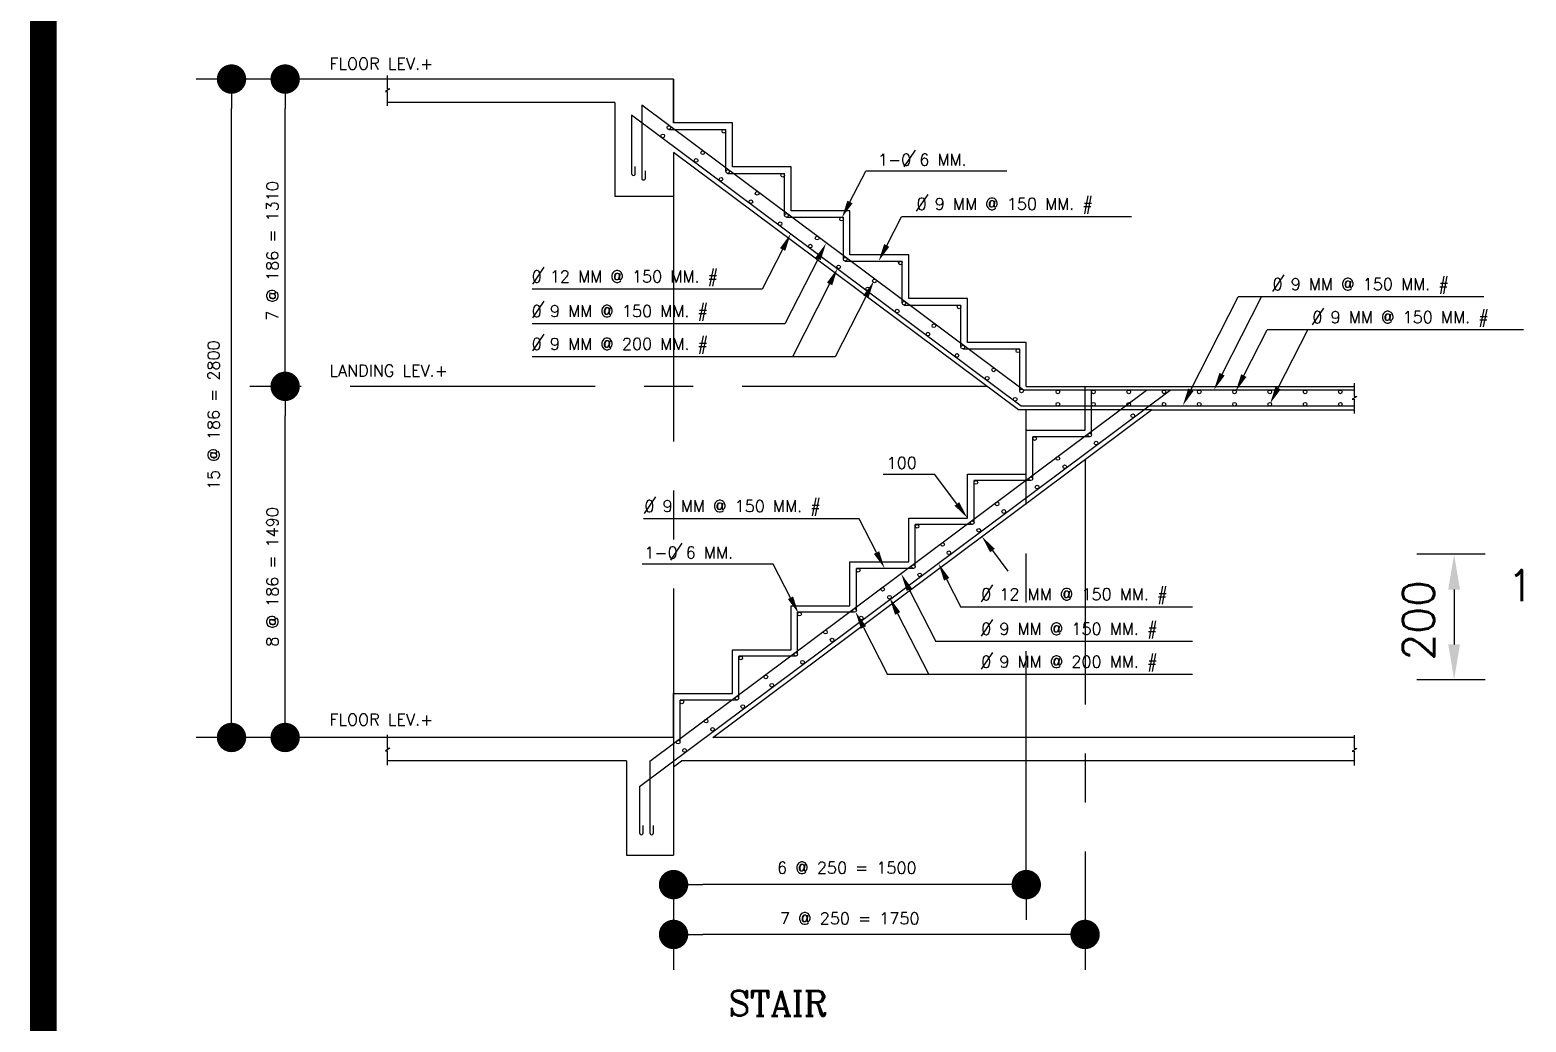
# Model space of a CAD drawing. Header units: inches. Extents: x -2548 to -2391, y 2200 to 2352.
# Drawn here: x -2472.61 to -2464.97, y 2333.39 to 2338.46 of the extents above; entities that cross this region are included whole.
import ezdxf

# ---------------------------------------------------------------- set-up
doc = ezdxf.new("R2010")
doc.units = ezdxf.units.IN
doc.header["$MEASUREMENT"] = 0
doc.linetypes.add('CENTER', pattern=[2, 1.25, -0.25, 0.25, -0.25])
for name, color, linetype in [('2', 2, 'Continuous'), ('3', 3, 'Continuous'), ('4', 4, 'Continuous'), ('COL', 5, 'Continuous'), ('DIMTXT', 4, 'Continuous'), ('GRIDLINE', 9, 'CENTER'), ('LIS', 151, 'Continuous'), ('VT', 3, 'Continuous'), ('WALL', 4, 'Continuous')]:
    doc.layers.add(name, color=color, linetype=linetype)
doc.styles.add('ROMANC', font='romanc', dxfattribs={"height": 0.4})
doc.styles.add('ROMANS', font='romans', dxfattribs={"height": 0.1})
doc.dimstyles.new('UNNAMED', dxfattribs={"dimtxt": 0.18, "dimasz": 0.15, "dimexe": 0.18, "dimexo": 0.0625, "dimgap": 0.09, "dimtad": 0, "dimtih": 1, "dimtoh": 1, "dimdec": 4, "dimzin": 0, "dimdsep": 46, "dimtxsty": 'ROMANS', "dimblk": 'DOT', "dimcen": 0.09, "dimclrd": 8, "dimclre": 8, "dimclrt": 4, "dimadec": 0, "dimazin": 0, "dimtfac": 1, "dimtdec": 4, "dimtofl": 0, "dimtmove": 2, "dimatfit": 3, "dimldrblk": 'DOT', "dimfxl": 1, "dimtolj": 1, "dimtzin": 0, "dimarcsym": 0})

# ---------------------------------------------------------------- blocks, each defined once
blk = doc.blocks.new('DOT')
at = {"color": 0, "linetype": 'ByBlock'}
blk.add_line((-0.5, 0), (-1, 0), dxfattribs=at)
at = {"color": 0, "linetype": 'ByBlock', "const_width": 0.5}
blk.add_lwpolyline([(-0.25, 0, 1), (0.25, 0, 1)], format="xyb", close=True, dxfattribs=at)
blk = doc.blocks.new('*D505')
at = {"layer": 'DEFPOINTS', "color": 0, "transparency": 16777216}
for p in [(-2471.3072, 2336.6362), (-2471.216, 2336.6362), (-2471.216, 2334.8443)]:
    blk.add_point(p, dxfattribs=at)
at = {"layer": 'DIMTXT', "color": 8, "lineweight": -2, "transparency": 16777216}
for p, q in [((-2471.2785, 2336.6362), (-2471.4872, 2336.6362)), ((-2471.3072, 2334.9943), (-2471.3072, 2336.4862)), ((-2471.2785, 2334.8443), (-2471.4872, 2334.8443))]:
    blk.add_line(p, q, dxfattribs=at)
at = {"layer": 'DIMTXT', "color": 8, "lineweight": -2, "transparency": 16777216, "xscale": 0.15, "yscale": 0.15, "zscale": 0.15}
for p, rotation in [((-2471.3072, 2336.6362), 90), ((-2471.3072, 2334.8443), 270)]:
    blk.add_blockref('DOT', p, dxfattribs=dict(at, rotation=rotation))
blk = doc.blocks.new('_DOT')
at = {"color": 0, "linetype": 'ByBlock'}
blk.add_line((-0.35, 0), (-1, 0), dxfattribs=at)
at = {"color": 0, "linetype": 'ByBlock', "const_width": 0.35}
blk.add_lwpolyline([(-0.175, 0, 1), (0.175, 0, 1)], format="xyb", close=True, dxfattribs=at)
blk = doc.blocks.new('*D506')
at = {"layer": 'DEFPOINTS', "color": 0, "transparency": 16777216}
for p in [(-2471.5809, 2338.2043), (-2471.4897, 2338.2043), (-2471.4897, 2334.8443)]:
    blk.add_point(p, dxfattribs=at)
at = {"layer": 'DIMTXT', "color": 8, "lineweight": -2, "transparency": 16777216}
for p, q in [((-2471.5522, 2338.2043), (-2471.7609, 2338.2043)), ((-2471.5809, 2334.9943), (-2471.5809, 2338.0543)), ((-2471.5522, 2334.8443), (-2471.7609, 2334.8443))]:
    blk.add_line(p, q, dxfattribs=at)
at = {"layer": 'DIMTXT', "color": 8, "lineweight": -2, "transparency": 16777216, "xscale": 0.15, "yscale": 0.15, "zscale": 0.15}
for p, rotation in [((-2471.5809, 2338.2043), 90), ((-2471.5809, 2334.8443), 270)]:
    blk.add_blockref('DOT', p, dxfattribs=dict(at, rotation=rotation))
blk = doc.blocks.new('*D507')
at = {"layer": 'DEFPOINTS', "color": 0, "transparency": 16777216}
for p in [(-2471.3072, 2338.2043), (-2471.216, 2338.2043), (-2471.216, 2336.6362)]:
    blk.add_point(p, dxfattribs=at)
at = {"layer": 'DIMTXT', "color": 8, "lineweight": -2, "transparency": 16777216}
for p, q in [((-2471.2785, 2338.2043), (-2471.4872, 2338.2043)), ((-2471.3072, 2336.7862), (-2471.3072, 2338.0543)), ((-2471.2785, 2336.6362), (-2471.4872, 2336.6362))]:
    blk.add_line(p, q, dxfattribs=at)
at = {"layer": 'DIMTXT', "color": 8, "lineweight": -2, "transparency": 16777216, "xscale": 0.15, "yscale": 0.15, "zscale": 0.15}
for p, rotation in [((-2471.3072, 2338.2043), 90), ((-2471.3072, 2336.6362), 270)]:
    blk.add_blockref('DOT', p, dxfattribs=dict(at, rotation=rotation))
blk = doc.blocks.new('*D508')
at = {"layer": 'DEFPOINTS', "color": 0, "transparency": 16777216}
for p in [(-2469.3251, 2334.1846), (-2467.5251, 2334.1846), (-2469.3251, 2334.0934)]:
    blk.add_point(p, dxfattribs=at)
at = {"layer": 'DIMTXT', "color": 8, "lineweight": -2, "transparency": 16777216}
for p, q in [((-2469.3251, 2334.1221), (-2469.3251, 2333.9134)), ((-2467.6751, 2334.0934), (-2469.1751, 2334.0934)), ((-2467.5251, 2334.1221), (-2467.5251, 2333.9134))]:
    blk.add_line(p, q, dxfattribs=at)
at = {"layer": 'DIMTXT', "color": 8, "lineweight": -2, "transparency": 16777216, "xscale": 0.15, "yscale": 0.15, "zscale": 0.15, "rotation": 180}
blk.add_blockref('DOT', (-2469.3251, 2334.0934), dxfattribs=at)
at = {"layer": 'DIMTXT', "color": 8, "lineweight": -2, "transparency": 16777216, "xscale": 0.15, "yscale": 0.15, "zscale": 0.15}
blk.add_blockref('DOT', (-2467.5251, 2334.0934), dxfattribs=at)
blk = doc.blocks.new('*D509')
at = {"layer": 'DEFPOINTS', "color": 0, "transparency": 16777216}
for p in [(-2469.3251, 2333.9303), (-2467.2251, 2333.9303), (-2469.3251, 2333.8391)]:
    blk.add_point(p, dxfattribs=at)
at = {"layer": 'DIMTXT', "color": 8, "lineweight": -2, "transparency": 16777216}
for p, q in [((-2469.3251, 2333.8678), (-2469.3251, 2333.6591)), ((-2467.3751, 2333.8391), (-2469.1751, 2333.8391)), ((-2467.2251, 2333.8678), (-2467.2251, 2333.6591))]:
    blk.add_line(p, q, dxfattribs=at)
at = {"layer": 'DIMTXT', "color": 8, "lineweight": -2, "transparency": 16777216, "xscale": 0.15, "yscale": 0.15, "zscale": 0.15, "rotation": 180}
blk.add_blockref('DOT', (-2469.3251, 2333.8391), dxfattribs=at)
at = {"layer": 'DIMTXT', "color": 8, "lineweight": -2, "transparency": 16777216, "xscale": 0.15, "yscale": 0.15, "zscale": 0.15}
blk.add_blockref('DOT', (-2467.2251, 2333.8391), dxfattribs=at)

msp = doc.modelspace()

# ---------------------------------------------------------------- linework, layer by layer
at = {"color": 8, "linetype": 'ByBlock'}
for p, q in [((-2465.18331, 2335.77912), (-2465.53184, 2335.77912)), ((-2465.34184, 2335.59912), (-2465.34184, 2335.31912)), ((-2465.18331, 2335.13912), (-2465.53184, 2335.13912))]:
    msp.add_line(p, q, dxfattribs=at)
msp.add_circle((-2467.84908, 2336.83659), 0.0094)
for points in [[(-2465.37184, 2335.59912), (-2465.31184, 2335.59912), (-2465.34184, 2335.77912)], [(-2465.37184, 2335.31912), (-2465.31184, 2335.31912), (-2465.34184, 2335.13912)]]:
    msp.add_solid(points, dxfattribs=at)
at = {"layer": '2', "color": 2}
for points in [[(-2469.48756, 2338.07146), (-2469.48756, 2337.69912)], [(-2469.46878, 2337.69912), (-2469.46878, 2337.73634)]]:
    msp.add_lwpolyline(points, dxfattribs=at)
at = {"layer": '2'}
for points in [[(-2470.04319, 2337.15844), (-2469.98506, 2337.24405)], [(-2466.26672, 2337.11986), (-2466.20859, 2337.20546)], [(-2470.04319, 2336.98498), (-2469.98506, 2337.07059)], [(-2466.06521, 2336.94977), (-2466.00708, 2337.03537)], [(-2470.04319, 2336.81678), (-2469.98506, 2336.90238)], [(-2467.19182, 2336.38857), (-2467.19182, 2336.61695)], [(-2469.29182, 2334.82063), (-2469.29182, 2335.03526)], [(-2469.00122, 2335.03526), (-2469.29182, 2335.03526)], [(-2469.44614, 2334.72396), (-2469.44614, 2334.35752)], [(-2469.49893, 2334.5947), (-2469.49893, 2334.35752)], [(-2469.48014, 2334.35752), (-2469.48014, 2334.39474)], [(-2469.42736, 2334.35752), (-2469.42736, 2334.39474)]]:
    msp.add_lwpolyline(points, dxfattribs=at)
for centre in [(-2469.48953, 2334.35715), (-2469.43675, 2334.35715)]:
    msp.add_arc(centre, 0.0094, 177.70587, 2.29413, dxfattribs=at)
at = {"layer": '4', "color": 2}
for points in [[(-2467.5395, 2336.61695), (-2469.48756, 2338.07146)], [(-2469.04908, 2337.72316), (-2468.75848, 2337.72316)], [(-2468.74908, 2337.49917), (-2468.45848, 2337.49917)]]:
    msp.add_lwpolyline(points, dxfattribs=at)
at = {"layer": '4'}
for centre in [(-2469.34908, 2337.95655), (-2469.38034, 2337.91397), (-2469.06786, 2337.93776), (-2469.21031, 2337.78938), (-2469.17643, 2337.82853), (-2469.04908, 2337.73256), (-2468.76786, 2337.71377), (-2469.08296, 2337.69341), (-2468.9306, 2337.5786), (-2468.89846, 2337.62113), (-2468.74908, 2337.50857), (-2468.46786, 2337.48978), (-2468.78122, 2337.46604), (-2468.62708, 2337.35174), (-2468.59229, 2337.39249), (-2468.44908, 2337.28458), (-2468.16786, 2337.26579), (-2468.48259, 2337.24552), (-2468.33422, 2337.13371), (-2468.29988, 2337.17422), (-2468.14908, 2337.06058), (-2467.86786, 2337.04179), (-2468.18343, 2337.02008), (-2468.02653, 2336.90273), (-2467.99664, 2336.94564), (-2467.84908, 2336.83659), (-2467.56786, 2336.8178), (-2467.8786, 2336.79418), (-2467.69149, 2336.71992), (-2467.72404, 2336.67771), (-2467.58163, 2336.57039), (-2467.54908, 2336.6126), (-2467.36375, 2336.60754), (-2467.1824, 2336.60754), (-2467.0024, 2336.60754), (-2466.8224, 2336.60754), (-2466.6424, 2336.60754), (-2466.4624, 2336.60754), (-2466.2824, 2336.60754), (-2466.1024, 2336.60754), (-2465.9224, 2336.60754), (-2467.36375, 2336.54474), (-2467.1824, 2336.54474), (-2467.0024, 2336.54474), (-2466.8224, 2336.54474), (-2466.6424, 2336.54474), (-2466.4624, 2336.54474), (-2466.2824, 2336.54474), (-2466.1024, 2336.54474), (-2465.9224, 2336.54474), (-2466.98172, 2336.48604), (-2467.48244, 2336.36982), (-2467.20122, 2336.38861), (-2467.16904, 2336.34633), (-2467.36348, 2336.2684), (-2467.32934, 2336.22554), (-2467.78244, 2336.14583), (-2467.50122, 2336.16462), (-2467.46995, 2336.12203), (-2467.67386, 2336.03659), (-2467.63998, 2335.99745), (-2468.08244, 2335.92183), (-2467.80122, 2335.94062), (-2467.76734, 2335.90148), (-2467.95184, 2335.8292), (-2467.9197, 2335.78667), (-2468.38244, 2335.69784), (-2468.10122, 2335.71663), (-2468.06908, 2335.6741), (-2468.25801, 2335.60055), (-2468.22322, 2335.5598), (-2468.68244, 2335.47385), (-2468.40122, 2335.49264), (-2468.3677, 2335.45358), (-2468.55042, 2335.38228), (-2468.70122, 2335.26865), (-2468.51607, 2335.34178), (-2468.98244, 2335.24986), (-2468.66687, 2335.22814), (-2468.85365, 2335.1537), (-2469.00122, 2335.04466), (-2468.82376, 2335.1108), (-2469.28244, 2335.02587), (-2468.97169, 2335.00224), (-2469.1588, 2334.92798), (-2469.30122, 2334.82066), (-2469.12625, 2334.88577), (-2469.26867, 2334.77845)]:
    msp.add_circle(centre, 0.0094, dxfattribs=at)
at = {"layer": 'COL'}
msp.add_circle((-2469.00122, 2335.04466), 0.0094, dxfattribs=at)
at = {"layer": 'DEFPOINTS', "color": 0, "linetype": 'ByBlock'}
for p in [(-2465.12081, 2335.77912), (-2465.34184, 2335.13912), (-2465.12081, 2335.13912)]:
    msp.add_point(p, dxfattribs=at)
at = {"layer": 'DIMTXT', "color": 8}
for p, q in [((-2468.42481, 2337.57715), (-2468.34466, 2337.73384)), ((-2467.62425, 2337.73384), (-2468.34466, 2337.73384)), ((-2468.23739, 2337.35535), (-2468.16246, 2337.50185)), ((-2466.98806, 2337.50185), (-2468.16246, 2337.50185)), ((-2468.76837, 2337.33481), (-2468.87246, 2337.13131)), ((-2468.58773, 2337.28653), (-2468.75732, 2336.95496)), ((-2468.87246, 2337.13131), (-2470.04611, 2337.13131)), ((-2468.52891, 2337.15849), (-2468.71894, 2336.78696)), ((-2468.34407, 2337.09342), (-2468.50081, 2336.78696)), ((-2466.68521, 2336.61875), (-2466.44304, 2337.09224)), ((-2466.52625, 2336.69817), (-2466.32471, 2337.09224)), ((-2465.19065, 2337.09224), (-2466.44304, 2337.09224)), ((-2468.75732, 2336.95496), (-2470.04611, 2336.95496)), ((-2466.41498, 2336.69136), (-2466.29614, 2336.92373)), ((-2464.98723, 2336.92373), (-2466.29614, 2336.92373)), ((-2466.24013, 2336.62782), (-2466.08879, 2336.92373)), ((-2468.50081, 2336.78696), (-2470.04611, 2336.78696)), ((-2467.87931, 2336.03609), (-2467.99374, 2336.18794)), ((-2468.37711, 2335.9595), (-2469.47831, 2335.9595)), ((-2468.28939, 2335.78798), (-2468.37711, 2335.9595)), ((-2467.6976, 2335.79816), (-2467.6187, 2335.69346)), ((-2468.81609, 2335.72879), (-2469.48481, 2335.72879)), ((-2468.72836, 2335.55727), (-2468.81609, 2335.72879)), ((-2468.12193, 2335.59862), (-2467.98625, 2335.33333)), ((-2467.93148, 2335.65149), (-2467.85895, 2335.50968)), ((-2466.67735, 2335.50968), (-2467.85895, 2335.50968)), ((-2468.18151, 2335.47727), (-2468.02196, 2335.16533)), ((-2468.35584, 2335.40621), (-2468.23264, 2335.16533)), ((-2466.67735, 2335.33333), (-2467.98625, 2335.33333)), ((-2466.67735, 2335.16533), (-2468.23264, 2335.16533))]:
    msp.add_line(p, q, dxfattribs=at)
msp.add_lwpolyline([(-2468.25503, 2336.18794), (-2467.99374, 2336.18794)], dxfattribs=at)
for points in [[(-2468.43816, 2337.58398), (-2468.41145, 2337.57032), (-2468.46579, 2337.49702)], [(-2468.75502, 2337.32798), (-2468.78172, 2337.34164), (-2468.72739, 2337.41494)], [(-2468.57437, 2337.2797), (-2468.60108, 2337.29337), (-2468.54675, 2337.36666)], [(-2468.25074, 2337.36218), (-2468.22403, 2337.34852), (-2468.27837, 2337.27522)], [(-2468.51556, 2337.15166), (-2468.54227, 2337.16532), (-2468.48793, 2337.23862)], [(-2468.33072, 2337.08659), (-2468.35743, 2337.10025), (-2468.30309, 2337.17355)], [(-2466.53961, 2336.705), (-2466.5129, 2336.69134), (-2466.56723, 2336.61804)], [(-2466.42834, 2336.69819), (-2466.40163, 2336.68453), (-2466.45596, 2336.61124)], [(-2466.69857, 2336.62558), (-2466.67186, 2336.61192), (-2466.72619, 2336.53862)], [(-2466.25348, 2336.63465), (-2466.22677, 2336.62099), (-2466.28111, 2336.5477)], [(-2467.86733, 2336.04512), (-2467.89129, 2336.02706), (-2467.82515, 2335.96422)], [(-2467.70958, 2335.78914), (-2467.68562, 2335.80719), (-2467.75176, 2335.87004)], [(-2468.27603, 2335.79481), (-2468.30274, 2335.78115), (-2468.2484, 2335.70785)], [(-2468.13529, 2335.59179), (-2468.10858, 2335.60545), (-2468.16292, 2335.67875)], [(-2467.94483, 2335.64466), (-2467.91812, 2335.65832), (-2467.97246, 2335.73161)], [(-2468.715, 2335.5641), (-2468.74171, 2335.55044), (-2468.68738, 2335.47714)], [(-2468.19486, 2335.47044), (-2468.16815, 2335.4841), (-2468.22249, 2335.5574)], [(-2468.3692, 2335.39938), (-2468.34249, 2335.41304), (-2468.39682, 2335.48634)]]:
    msp.add_solid(points, dxfattribs=at)
at = {"layer": 'GRIDLINE'}
for points in [[(-2470.78614, 2338.20426), (-2471.54746, 2338.20426)], [(-2469.32515, 2337.60426), (-2469.32515, 2333.82179)], [(-2467.72572, 2336.63619), (-2471.3602, 2336.63619)], [(-2467.52515, 2334.03393), (-2467.52515, 2336.51619)], [(-2467.22515, 2336.26244), (-2467.22515, 2333.88835)], [(-2470.78614, 2334.84426), (-2471.54746, 2334.84426)]]:
    msp.add_lwpolyline(points, dxfattribs=at)
at = {"layer": 'LIS', "color": 8, "const_width": 0.06859}
for points in [[(-2472.5754, 2351.85742), (-2418.46104, 2351.85742), (-2418.46104, 2314.20371), (-2472.5754, 2314.20371)], [(-2472.50681, 2351.78884), (-2418.52963, 2351.78884), (-2418.52963, 2314.27229), (-2472.50681, 2314.27229)]]:
    msp.add_lwpolyline(points, close=True, dxfattribs=at)
at = {"layer": 'VT', "color": 2}
for points in [[(-2469.53948, 2338.02037), (-2469.53948, 2337.72161)], [(-2467.55065, 2336.53543), (-2469.53948, 2338.02037)], [(-2469.34908, 2337.94715), (-2469.05848, 2337.94715)], [(-2469.05848, 2337.73252), (-2469.05848, 2337.94715)], [(-2468.14882, 2337.75568), (-2468.0907, 2337.84128)], [(-2469.5207, 2337.72161), (-2469.5207, 2337.75883)], [(-2468.75848, 2337.50853), (-2468.75848, 2337.72316)], [(-2468.08477, 2337.52964), (-2468.02664, 2337.61524)], [(-2468.45848, 2337.28454), (-2468.45848, 2337.49917)], [(-2468.44908, 2337.27518), (-2468.15848, 2337.27518)], [(-2468.15848, 2337.06055), (-2468.15848, 2337.27518)], [(-2468.14908, 2337.05118), (-2467.85848, 2337.05118)], [(-2467.85848, 2336.83655), (-2467.85848, 2337.05118)], [(-2467.84908, 2336.82719), (-2467.55848, 2336.82719)], [(-2467.55848, 2336.61256), (-2467.55848, 2336.82719)], [(-2469.49893, 2334.5947), (-2466.79045, 2336.61695)], [(-2469.44614, 2334.72396), (-2466.9108, 2336.61695)], [(-2465.85153, 2336.61695), (-2467.5395, 2336.61695)], [(-2465.85153, 2336.53543), (-2467.55065, 2336.53543)], [(-2467.49182, 2336.16458), (-2467.49182, 2336.37921)], [(-2467.20122, 2336.37921), (-2467.49182, 2336.37921)], [(-2467.79182, 2335.94059), (-2467.79182, 2336.15522)], [(-2467.50122, 2336.15522), (-2467.79182, 2336.15522)], [(-2469.47314, 2335.9868), (-2469.41501, 2336.0724)], [(-2468.09182, 2335.71659), (-2468.09182, 2335.93122)], [(-2467.80122, 2335.93122), (-2468.09182, 2335.93122)], [(-2469.33982, 2335.74959), (-2469.28169, 2335.83519)], [(-2468.10122, 2335.70723), (-2468.39182, 2335.70723)], [(-2468.39182, 2335.4926), (-2468.39182, 2335.70723)], [(-2467.75446, 2335.53697), (-2467.69634, 2335.62258)], [(-2468.40122, 2335.48324), (-2468.69182, 2335.48324)], [(-2468.69182, 2335.26861), (-2468.69182, 2335.48324)], [(-2467.75446, 2335.36062), (-2467.69634, 2335.44623)], [(-2467.75446, 2335.19263), (-2467.69634, 2335.27823)], [(-2468.99182, 2335.04462), (-2468.99182, 2335.25925)], [(-2468.70122, 2335.25925), (-2468.99182, 2335.25925)]]:
    msp.add_lwpolyline(points, dxfattribs=at)
for centre in [(-2469.53009, 2337.72123), (-2469.47817, 2337.69874)]:
    msp.add_arc(centre, 0.0094, 177.70587, 2.29413, dxfattribs=at)
at = {"layer": 'WALL'}
for points in [[(-2470.78614, 2338.22288), (-2470.78614, 2338.15452), (-2470.77218, 2338.15452), (-2470.79592, 2338.14127), (-2470.78614, 2338.14127), (-2470.78614, 2338.06803)], [(-2469.32515, 2338.20426), (-2470.78614, 2338.20426)], [(-2469.32515, 2338.20426), (-2469.32515, 2337.98014)], [(-2467.52515, 2336.63619), (-2467.52515, 2336.86018), (-2467.82515, 2336.86018), (-2467.82515, 2337.08418), (-2468.12515, 2337.08418), (-2468.12515, 2337.30817), (-2468.42515, 2337.30817), (-2468.42515, 2337.53216), (-2468.72515, 2337.53216), (-2468.72515, 2337.75615), (-2469.02515, 2337.75615), (-2469.02515, 2337.98014), (-2469.32515, 2337.98014), (-2469.32515, 2338.20426)], [(-2469.62515, 2338.08426), (-2470.78614, 2338.08426)], [(-2469.62515, 2338.08426), (-2469.62515, 2337.60426)], [(-2469.32515, 2337.83038), (-2469.32515, 2337.60426)], [(-2467.565, 2336.51619), (-2469.32515, 2337.83038)], [(-2469.32515, 2337.60426), (-2469.62515, 2337.60426)], [(-2465.85153, 2336.65267), (-2465.85153, 2336.58432), (-2465.83757, 2336.58432), (-2465.8613, 2336.57107), (-2465.85153, 2336.57107), (-2465.85153, 2336.49783)], [(-2469.32515, 2334.84426), (-2469.32515, 2335.06825), (-2469.02515, 2335.06825), (-2469.02515, 2335.29224), (-2468.72515, 2335.29224), (-2468.72515, 2335.51623), (-2468.42515, 2335.51623), (-2468.42515, 2335.74022), (-2468.12515, 2335.74022), (-2468.12515, 2335.96422), (-2467.82515, 2335.96422), (-2467.82515, 2336.18821), (-2467.52515, 2336.18821), (-2467.52515, 2336.4122), (-2467.22515, 2336.4122), (-2467.22515, 2336.63619)], [(-2467.52515, 2336.63619), (-2465.85153, 2336.63619)], [(-2469.12457, 2334.84426), (-2466.88529, 2336.51619)], [(-2466.88529, 2336.51619), (-2467.565, 2336.51619)], [(-2466.88529, 2336.51619), (-2465.85153, 2336.51619)], [(-2470.78614, 2334.85824), (-2470.78614, 2334.78989), (-2470.77218, 2334.78989), (-2470.79592, 2334.77663), (-2470.78614, 2334.77663), (-2470.78614, 2334.7034)], [(-2469.32515, 2334.84426), (-2470.78614, 2334.84426)], [(-2465.85153, 2334.84426), (-2469.12457, 2334.84426)], [(-2465.85153, 2334.85579), (-2465.85153, 2334.78744), (-2465.83757, 2334.78744), (-2465.8613, 2334.77419), (-2465.85153, 2334.77419), (-2465.85153, 2334.70095)], [(-2469.56515, 2334.72426), (-2470.78614, 2334.72426)], [(-2469.56515, 2334.72426), (-2469.56515, 2334.24426)], [(-2469.32515, 2334.6945), (-2469.28529, 2334.72426)], [(-2469.32515, 2334.6945), (-2469.32515, 2334.24426)], [(-2465.85153, 2334.72426), (-2469.28529, 2334.72426)], [(-2469.56515, 2334.24426), (-2469.32515, 2334.24426)]]:
    msp.add_lwpolyline(points, dxfattribs=at)

# ---------------------------------------------------------------- texts
at = {"layer": '2', "style": 'ROMANS'}
for s, p in [('FLOOR LEV.+', (-2471.08157, 2338.25242)), ('1-0 6 MM.', (-2468.28194, 2337.7628)), ('0 12 MM @ 150 MM. #', (-2470.049, 2337.16676)), ('0 9 MM @ 150 MM. #', (-2466.26841, 2337.12769)), ('0 9 MM @ 150 MM. #', (-2470.049, 2336.99041)), ('0 9 MM @ 150 MM. #', (-2466.065, 2336.95918)), ('0 9 MM @ 200 MM. #', (-2470.049, 2336.82241)), ('LANDING LEV.+', (-2471.08157, 2336.68654)), ('FLOOR LEV.+', (-2471.08157, 2334.9057)), (' 6 @ 250 = 1500', (-2468.83811, 2334.14973)), (' 7 @ 250 = 1750', (-2468.82339, 2333.89103))]:
    msp.add_text(s, height=0.06, dxfattribs=at).set_placement(p)
for s, p in [(' 7 @ 186 = 1310', (-2471.34222, 2336.93004)), (' 15 @ 186 = 2800', (-2471.64237, 2336.06609)), (' 8 @ 186 = 1490', (-2471.34222, 2335.26625))]:
    msp.add_text(s, height=0.06, rotation=90, dxfattribs=at).set_placement(p)
at = {"layer": '3', "style": 'ROMANC'}
msp.add_text('STAIR ', height=0.127852, dxfattribs=at).set_placement((-2469.04501, 2333.42431))
at = {"layer": '4', "style": 'ROMANS'}
msp.add_text('100', height=0.16, dxfattribs=at).set_placement((-2465.0717, 2335.53967))
msp.add_text('200', height=0.16, rotation=90, dxfattribs=at).set_placement((-2465.44407, 2335.23653))
at = {"layer": 'VT', "color": 2, "style": 'ROMANS'}
for s, p in [('0 9 MM @ 150 MM. #', (-2468.08473, 2337.53731)), ('100', (-2468.23792, 2336.21541)), ('0 9 MM @ 150 MM. #', (-2469.47378, 2335.99496)), ('1-0 6 MM.', (-2469.47378, 2335.75775)), ('0 12 MM @ 150 MM. #', (-2467.75511, 2335.54514)), ('0 9 MM @ 150 MM. #', (-2467.75511, 2335.36879)), ('0 9 MM @ 200 MM. #', (-2467.75511, 2335.20079))]:
    msp.add_text(s, height=0.06, dxfattribs=at).set_placement(p)

# ---------------------------------------------------------------- dimensions: what is measured, and where the dimension line sits
at = {"layer": 'DIMTXT'}
for base, p1, p2, angle, picture, middle in [((-2471.58091, 2338.20426), (-2471.48967, 2334.84426), (-2471.48967, 2338.20426), 90, '*D506', (-2471.58091, 2336.52426)), ((-2471.30721, 2338.20426), (-2471.21597, 2336.63619), (-2471.21597, 2338.20426), 90, '*D507', (-2471.30721, 2337.42022)), ((-2471.30721, 2336.63619), (-2471.21597, 2334.84426), (-2471.21597, 2336.63619), 90, '*D505', (-2471.30721, 2335.74022)), ((-2469.32515, 2334.09336), (-2467.52515, 2334.18459), (-2469.32515, 2334.18459), 180, '*D508', (-2468.42515, 2334.09336)), ((-2469.32515, 2333.83906), (-2467.22515, 2333.93029), (-2469.32515, 2333.93029), 180, '*D509', (-2468.27515, 2333.83906))]:
    dim = msp.add_linear_dim(base=base, p1=p1, p2=p2, angle=angle, text=' ', dimstyle='UNNAMED', dxfattribs=at)
    dim.commit()
    dim.dimension.update_dxf_attribs({"geometry": picture, "text_midpoint": middle})

doc.saveas('drawing.dxf')
